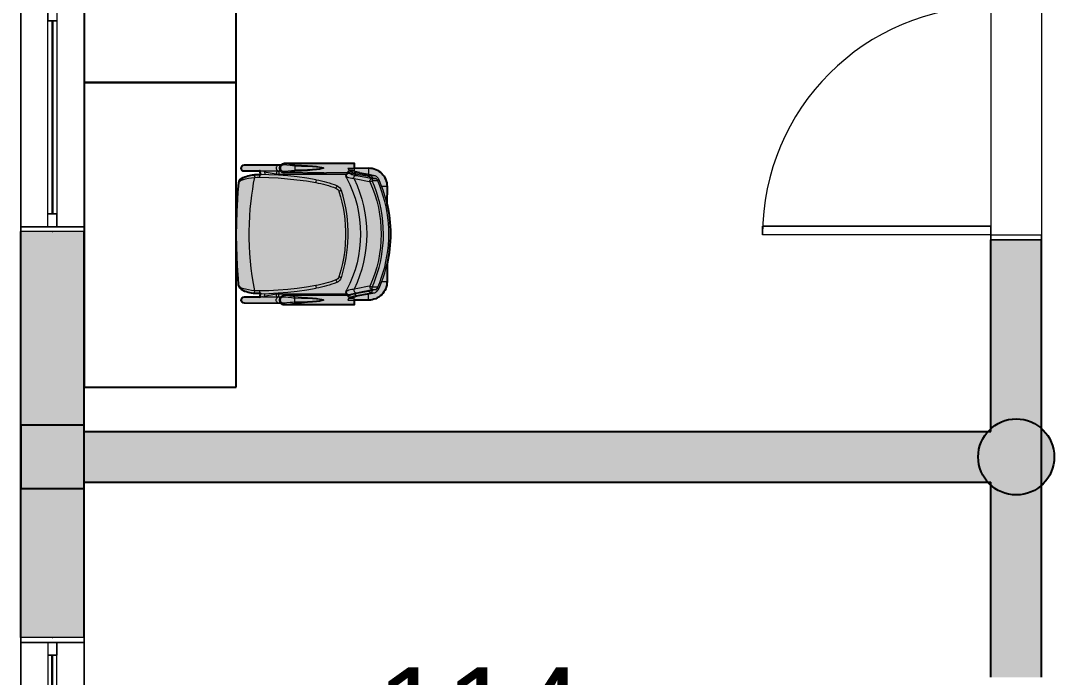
# Model space of a CAD drawing. Header units: metres. Extents: x 512 to 829, y -209 to 245.
# Drawn here: x 666.789 to 670.864, y -86.893 to -84.306 of the extents above; entities that cross this region are included whole.
import ezdxf

# ---------------------------------------------------------------- set-up
doc = ezdxf.new("R2010")
doc.units = ezdxf.units.M
doc.header["$LTSCALE"] = 0.508
doc.set_wipeout_variables(frame=1)
doc.header["$PDSIZE"] = -2
doc.layers.get('0').update_dxf_attribs({"lineweight": 15})
for name, color, linetype, lineweight in [('AMB-NOVOS', 10, 'Continuous', 15), ('None', 7, 'Continuous', 5), ('NãoImprimir', 7, 'Continuous', 5), ('Peitoris', 2, 'Continuous', 5), ('Telhado-Princ', 7, 'Continuous', 5)]:
    doc.layers.add(name, color=color, linetype=linetype, lineweight=lineweight)
doc.layers.add('MB-ARQ-MOBILIÁRIO 02', color=2, linetype='Continuous')
doc.layers.add('MB-ARQ-MOBILIÁRIO-CADEIRAS', color=7, linetype='Continuous')
doc.layers.add('MB-ARQ-MOBILIÁRIO-BP BRANCO', color=7, linetype='Continuous', true_color=0xebece5)
doc.layers.add('MB-ARQ-MOBILIÁRIO-CADEIRAS-02', color=7, linetype='Continuous', true_color=0x747474)

# ---------------------------------------------------------------- blocks, each defined once
blk = doc.blocks.new('Grupo-6107')
at = {"layer": 'None', "color": 7, "linetype": 'Continuous', "lineweight": 5}
for p, q in [((-0.47, 0.1), (-0.47, -0.1)), ((0.47, 0.1), (0.47, -0.1))]:
    blk.add_line(p, q, dxfattribs=at)
blk = doc.blocks.new('Grupo-6108')
at = {"layer": 'None', "color": 7, "linetype": 'Continuous', "lineweight": 5}
for points in [[(-0.47, 0.1), (-0.45, 0.1), (-0.45, -0.1), (-0.47, -0.1)], [(0.45, 0.1), (0.47, 0.1), (0.47, -0.1), (0.45, -0.1)]]:
    blk.add_lwpolyline(points, close=True, dxfattribs=at)
blk = doc.blocks.new('Grupo-6109')
at = {"layer": 'None', "color": 7, "linetype": 'Continuous', "lineweight": 5}
for p, q in [((-0.47, 0.1), (-0.45, 0.1)), ((-0.45, 0.1), (-0.45, -0.1)), ((0.47, 0.1), (0.45, 0.1)), ((0.45, 0.1), (0.45, -0.1)), ((-0.47, -0.1), (-0.45, -0.1)), ((0.47, -0.1), (0.45, -0.1))]:
    blk.add_line(p, q, dxfattribs=at)
at = {"layer": 'None', "color": 7}
for name in ['Grupo-6107', 'Grupo-6108']:
    blk.add_blockref(name, (0, 0), dxfattribs=at)
blk = doc.blocks.new('Grupo-6110')
at = {"layer": 'None', "color": 7, "linetype": 'Continuous', "lineweight": 5}
blk.add_arc((-0.45, 0.1), 0.9, 0, 90, dxfattribs=at)
blk = doc.blocks.new('Grupo-6111')
at = {"layer": 'None', "color": 7, "linetype": 'Continuous', "lineweight": 5}
blk.add_lwpolyline([(-0.45, 0.1), (-0.45, 1), (-0.415, 1), (-0.415, 0.1)], close=True, dxfattribs=at)
blk = doc.blocks.new('Grupo-6112')
at = {"layer": 'None', "color": 7, "linetype": 'Continuous', "lineweight": 5}
for p, q in [((-0.45, 0.1), (-0.45, 1)), ((-0.45, 1), (-0.415, 1)), ((-0.415, 0.1), (-0.415, 1)), ((-0.45, 0.1), (-0.415, 0.1))]:
    blk.add_line(p, q, dxfattribs=at)
at = {"layer": 'None', "color": 7}
blk.add_blockref('Grupo-6111', (0, 0), dxfattribs=at)
blk = doc.blocks.new('Grupo-6113')
at = {"layer": 'Peitoris', "color": 7}
blk.add_blockref('Grupo-6112', (0, 0), dxfattribs=at)
blk = doc.blocks.new('Grupo-6114')
at = {"layer": 'None', "color": 7, "linetype": 'Continuous', "lineweight": 5}
for p, q in [((0.47, 0.1), (-0.47, 0.1)), ((0.47, -0.1), (-0.47, -0.1))]:
    blk.add_line(p, q, dxfattribs=at)
blk = doc.blocks.new('Door (2D)-237')
at = {"layer": 'NãoImprimir', "color": 7, "linetype": 'Continuous', "lineweight": 5}
for p in [(-0.47, 0), (0.47, 0)]:
    blk.add_point(p, dxfattribs=at)
at = {"layer": 'None', "color": 7}
for name in ['Grupo-6113', 'Grupo-6109']:
    blk.add_blockref(name, (0, 0), dxfattribs=at)
at = {"layer": 'Peitoris', "color": 7}
blk.add_blockref('Grupo-6110', (0, 0), dxfattribs=at)
at = {"layer": 'Telhado-Princ', "color": 7}
blk.add_blockref('Grupo-6114', (0, 0), dxfattribs=at)
blk = doc.blocks.new('Grupo-6235')
at = {"layer": 'None', "color": 7, "linetype": 'Continuous', "lineweight": 5}
for points in [[(-0.6, 0.125), (-0.58095, 0.125), (-0.58095, -0.125), (-0.6, -0.125)], [(0.58095, 0.125), (0.6, 0.125), (0.6, -0.125), (0.58095, -0.125)]]:
    blk.add_lwpolyline(points, close=True, dxfattribs=at)
blk = doc.blocks.new('Grupo-6236')
at = {"layer": 'None', "color": 7, "linetype": 'Continuous', "lineweight": 5}
for p, q in [((-0.6, 0.125), (-0.58095, 0.125)), ((-0.58095, 0.125), (-0.58095, -0.125)), ((0.6, 0.125), (0.58095, 0.125)), ((0.58095, 0.125), (0.58095, -0.125)), ((-0.6, -0.125), (-0.58095, -0.125)), ((0.6, -0.125), (0.58095, -0.125))]:
    blk.add_line(p, q, dxfattribs=at)
at = {"layer": 'None', "color": 7}
blk.add_blockref('Grupo-6235', (0, 0), dxfattribs=at)
blk = doc.blocks.new('Grupo-6237')
at = {"layer": 'None', "color": 7, "linetype": 'Continuous', "lineweight": 5}
for p, q in [((-0.5809, 0.0175), (-0.5809, -0.0175)), ((0.5809, 0.0175), (0.5809, -0.0175))]:
    blk.add_line(p, q, dxfattribs=at)
blk = doc.blocks.new('Grupo-6238')
at = {"layer": 'None', "color": 7, "linetype": 'Continuous', "lineweight": 5}
for points in [[(-0.5809, 0.0175), (-0.5302, 0.0175), (-0.5302, -0.0175), (-0.5809, -0.0175)], [(0.5302, 0.0175), (0.5809, 0.0175), (0.5809, -0.0175), (0.5302, -0.0175)]]:
    blk.add_lwpolyline(points, close=True, dxfattribs=at)
blk = doc.blocks.new('Grupo-6239')
at = {"layer": 'None', "color": 7, "linetype": 'Continuous', "lineweight": 5}
for p, q in [((-0.5809, 0.0175), (-0.5302, 0.0175)), ((-0.5302, 0.0175), (-0.5302, -0.0175)), ((0.5809, 0.0175), (0.5302, 0.0175)), ((0.5302, 0.0175), (0.5302, -0.0175)), ((-0.5809, -0.0175), (-0.5302, -0.0175)), ((0.5809, -0.0175), (0.5302, -0.0175))]:
    blk.add_line(p, q, dxfattribs=at)
blk.add_lwpolyline([(-0.5302, 0.0175), (0.5302, 0.0175), (0.5302, -0.0175), (-0.5302, -0.0175)], close=True, dxfattribs=at)
at = {"layer": 'None', "color": 7}
for name in ['Grupo-6237', 'Grupo-6238']:
    blk.add_blockref(name, (0, 0), dxfattribs=at)
blk = doc.blocks.new('Grupo-6241')
at = {"layer": 'None', "color": 7, "linetype": 'Continuous', "lineweight": 25}
for p, q in [((-0.53015, 0.000635), (0.53015, 0.000635)), ((-0.53015, -0.000635), (0.53015, -0.000635))]:
    blk.add_line(p, q, dxfattribs=at)
blk = doc.blocks.new('Grupo-6242')
at = {"layer": 'None', "color": 7, "linetype": 'Continuous', "lineweight": 20}
for p, q in [((0.6, 0.125), (-0.6, 0.125)), ((0.6, -0.125), (-0.6, -0.125))]:
    blk.add_line(p, q, dxfattribs=at)
blk = doc.blocks.new('Window (2D)-494')
at = {"color": 7, "linetype": 'Continuous', "lineweight": 5}
blk.add_wipeout([(-0.6, 0.125), (0.6, 0.125), (0.6, -0.125), (-0.6, -0.125)], dxfattribs=at).dxf.layer = 'None'
at = {"layer": 'None', "color": 7, "linetype": 'Continuous', "lineweight": 5}
for p, q in [((-0.6, 0.125), (0.6, 0.125)), ((-0.6, -0.125), (0.6, -0.125))]:
    blk.add_line(p, q, dxfattribs=at)
at = {"layer": 'NãoImprimir', "linetype": 'Continuous'}
for p in [(-0.6, 0), (0.6, 0)]:
    blk.add_point(p, dxfattribs=at)
at = {"layer": 'None', "color": 7}
blk.add_blockref('Grupo-6236', (0, 0), dxfattribs=at)
at = {"layer": 'Peitoris'}
for name in ['Grupo-6239', 'Grupo-6241']:
    blk.add_blockref(name, (0, 0), dxfattribs=at)
at = {"layer": 'Telhado-Princ'}
blk.add_blockref('Grupo-6242', (0, 0), dxfattribs=at)
blk = doc.blocks.new('Grupo-6275')
at = {"layer": 'None', "color": 7, "linetype": 'Continuous', "lineweight": 5}
for points in [[(-0.45, 0.125), (-0.43095, 0.125), (-0.43095, -0.125), (-0.45, -0.125)], [(0.43095, 0.125), (0.45, 0.125), (0.45, -0.125), (0.43095, -0.125)]]:
    blk.add_lwpolyline(points, close=True, dxfattribs=at)
blk = doc.blocks.new('Grupo-6276')
at = {"layer": 'None', "color": 7, "linetype": 'Continuous', "lineweight": 5}
for p, q in [((-0.45, 0.125), (-0.43095, 0.125)), ((-0.43095, 0.125), (-0.43095, -0.125)), ((0.45, 0.125), (0.43095, 0.125)), ((0.43095, 0.125), (0.43095, -0.125)), ((-0.45, -0.125), (-0.43095, -0.125)), ((0.45, -0.125), (0.43095, -0.125))]:
    blk.add_line(p, q, dxfattribs=at)
at = {"layer": 'None', "color": 7}
blk.add_blockref('Grupo-6275', (0, 0), dxfattribs=at)
blk = doc.blocks.new('Grupo-6277')
at = {"layer": 'None', "color": 7, "linetype": 'Continuous', "lineweight": 5}
for p, q in [((-0.4309, 0.0175), (-0.4309, -0.0175)), ((0.4309, 0.0175), (0.4309, -0.0175))]:
    blk.add_line(p, q, dxfattribs=at)
blk = doc.blocks.new('Grupo-6278')
at = {"layer": 'None', "color": 7, "linetype": 'Continuous', "lineweight": 5}
for points in [[(-0.4309, 0.0175), (-0.3801, 0.0175), (-0.3801, -0.0175), (-0.4309, -0.0175)], [(0.3801, 0.0175), (0.4309, 0.0175), (0.4309, -0.0175), (0.3801, -0.0175)]]:
    blk.add_lwpolyline(points, close=True, dxfattribs=at)
blk = doc.blocks.new('Grupo-6279')
at = {"layer": 'None', "color": 7, "linetype": 'Continuous', "lineweight": 5}
for p, q in [((-0.4309, 0.0175), (-0.3801, 0.0175)), ((-0.3801, 0.0175), (-0.3801, -0.0175)), ((0.4309, 0.0175), (0.3801, 0.0175)), ((0.3801, 0.0175), (0.3801, -0.0175)), ((-0.4309, -0.0175), (-0.3801, -0.0175)), ((0.4309, -0.0175), (0.3801, -0.0175))]:
    blk.add_line(p, q, dxfattribs=at)
blk.add_lwpolyline([(-0.3801, 0.0175), (0.3801, 0.0175), (0.3801, -0.0175), (-0.3801, -0.0175)], close=True, dxfattribs=at)
at = {"layer": 'None', "color": 7}
for name in ['Grupo-6277', 'Grupo-6278']:
    blk.add_blockref(name, (0, 0), dxfattribs=at)
blk = doc.blocks.new('Grupo-6281')
at = {"layer": 'None', "color": 7, "linetype": 'Continuous', "lineweight": 25}
for p, q in [((-0.38015, 0.000635), (0.38015, 0.000635)), ((-0.38015, -0.000635), (0.38015, -0.000635))]:
    blk.add_line(p, q, dxfattribs=at)
blk = doc.blocks.new('Grupo-6282')
at = {"layer": 'None', "color": 7, "linetype": 'Continuous', "lineweight": 20}
for p, q in [((0.45, 0.125), (-0.45, 0.125)), ((0.45, -0.125), (-0.45, -0.125))]:
    blk.add_line(p, q, dxfattribs=at)
blk = doc.blocks.new('Window (2D)-499')
at = {"color": 7, "linetype": 'Continuous', "lineweight": 5}
blk.add_wipeout([(-0.45, 0.125), (0.45, 0.125), (0.45, -0.125), (-0.45, -0.125)], dxfattribs=at).dxf.layer = 'None'
at = {"layer": 'None', "color": 7, "linetype": 'Continuous', "lineweight": 5}
for p, q in [((-0.45, 0.125), (0.45, 0.125)), ((-0.45, -0.125), (0.45, -0.125))]:
    blk.add_line(p, q, dxfattribs=at)
at = {"layer": 'NãoImprimir', "linetype": 'Continuous'}
for p in [(-0.45, 0), (0.45, 0)]:
    blk.add_point(p, dxfattribs=at)
at = {"layer": 'None', "color": 7}
blk.add_blockref('Grupo-6276', (0, 0), dxfattribs=at)
at = {"layer": 'Peitoris'}
for name in ['Grupo-6279', 'Grupo-6281']:
    blk.add_blockref(name, (0, 0), dxfattribs=at)
at = {"layer": 'Telhado-Princ'}
blk.add_blockref('Grupo-6282', (0, 0), dxfattribs=at)
blk = doc.blocks.new('Grupo-6399')
at = {"layer": 'None', "linetype": 'Continuous', "lineweight": 0}
h = blk.add_hatch(color=255, dxfattribs=at)
edge = h.paths.add_edge_path()
edge.add_arc((-41.3001, 12.6119), 0.15, 0, 360, ccw=False)
blk.add_hatch(color=255, dxfattribs=at).paths.add_polyline_path([(-45.2251, 12.7369), (-45.2251, 12.4869), (-44.9751, 12.4869), (-44.9751, 12.7369)])
at = {"layer": 'None', "color": 7, "linetype": 'Continuous', "lineweight": 25}
blk.add_lwpolyline([(-45.2251, 12.7369), (-45.2251, 12.4869), (-44.9751, 12.4869), (-44.9751, 12.7369)], close=True, dxfattribs=at)
blk.add_circle((-41.3001, 12.6119), 0.15, dxfattribs=at)
blk = doc.blocks.new('Grupo-6404')
at = {"layer": 'None', "color": 7}
blk.add_blockref('Grupo-6399', (0, 0), dxfattribs=at)
blk = doc.blocks.new('MESÃO VICE CEO1')
at = {"layer": 'MB-ARQ-MOBILIÁRIO 02'}
blk.add_lwpolyline([(0, 0.6), (1.2, 0.6), (1.2, 0), (0, 0)], close=True, dxfattribs=at)
blk = doc.blocks.new('TECTON FIXA')
h = blk.add_hatch(color=256)
edge = h.paths.add_edge_path()
edge.add_line((-0.2473, 0.0321), (-0.2473, 0.0928))
edge.add_line((-0.2473, 0.0928), (-0.2348, 0.0968))
edge.add_line((-0.2348, 0.0968), (-0.2348, 0.0817))
edge.add_arc((-0.105, 0.0817), 0.1298, 180, 204.5205)
edge.add_arc((-0.1939, 0.0412), 0.0321, 204.5205, 259.9408)
edge.add_arc((-0.002, 2.0405), 2.0405, 264.4455, 275.7159)
edge.add_arc((0.196, 0.0391), 0.0294, 280.2206, 337.5854)
edge.add_arc((0.0809, 0.0865), 0.1539, 337.5854, 356.3465)
edge.add_line((0.2344, 0.0767), (0.2348, 0.0968))
edge.add_line((0.2348, 0.0968), (0.2473, 0.0928))
edge.add_line((0.2473, 0.0928), (0.2473, 0.0321))
edge.add_arc((0.26, 0.0321), 0.0127, 180, 360)
edge.add_line((0.2727, 0.0321), (0.2726, 0.1751))
edge.add_arc((0.299, 0.1752), 0.0264, 140.266, 180.0527, ccw=False)
edge.add_line((0.2787, 0.192), (0.279, 0.4651))
edge.add_line((0.279, 0.4651), (0.26, 0.4651))
edge.add_line((0.26, 0.4651), (0.2604, 0.5221))
edge.add_arc((0.1881, 0.5226), 0.0723, 359.6453, 450.3547)
edge.add_line((0.1877, 0.5948), (0.1189, 0.5944))
edge.add_arc((0, 0.0855), 0.5226, 76.8468, 102.9792)
edge.add_line((-0.1174, 0.5948), (-0.1877, 0.5948))
edge.add_arc((-0.1877, 0.5221), 0.0727, 90, 180)
edge.add_line((-0.2604, 0.5221), (-0.26, 0.4651))
edge.add_line((-0.26, 0.4651), (-0.279, 0.4651))
edge.add_line((-0.279, 0.4651), (-0.2789, 0.1891))
edge.add_arc((-0.2605, 0.1891), 0.0185, 180.0184, 226.71)
edge.add_line((-0.2731, 0.1757), (-0.2727, 0.0321))
edge.add_arc((-0.26, 0.0321), 0.0127, 180.1644, 360)
blk.add_lwpolyline([(-0.2727, 0.0321, 1), (-0.2473, 0.0321), (-0.2473, 0.0928), (-0.2348, 0.0968), (-0.2348, 0.0817, 0.107401), (-0.2231, 0.0278, 0.246643), (-0.1995, 0.0096, 0.049216), (0.2012, 0.0101, 0.255663), (0.2231, 0.0278, 0.082044), (0.2344, 0.0767), (0.2348, 0.0968), (0.2473, 0.0928), (0.2473, 0.0321, 1), (0.2727, 0.0321), (0.2726, 0.1751, -0.175367), (0.2787, 0.192), (0.279, 0.4651), (0.26, 0.4651), (0.2604, 0.5221, 0.417845), (0.1877, 0.5948), (0.1189, 0.5944, 0.114521), (-0.1174, 0.5948), (-0.1877, 0.5948, 0.414214), (-0.2604, 0.5221), (-0.26, 0.4651), (-0.279, 0.4651), (-0.2789, 0.1891, 0.206597), (-0.2731, 0.1757), (-0.2727, 0.0321, 0.998567), (-0.2473, 0.0321), (-0.2473, 0.0928), (-0.2348, 0.0968)], format="xyb")
at = {"layer": 'MB-ARQ-MOBILIÁRIO-CADEIRAS', "linetype": 'Continuous', "lineweight": 15}
for p, q in [((-0.1174, 0.5948), (-0.1877, 0.5948)), ((-0.1877, 0.5948), (-0.1877, 0.5736)), ((0.1877, 0.5948), (0.1174, 0.5948)), ((0.1877, 0.5948), (0.1877, 0.5736)), ((-0.231, 0.5293), (-0.231, 0.5471)), ((-0.2188, 0.5499), (-0.2192, 0.5482)), ((-0.2192, 0.5482), (-0.2192, 0.5399)), ((-0.2188, 0.5356), (-0.2188, 0.5499)), ((-0.2188, 0.5356), (-0.2098, 0.5356)), ((-0.213, 0.5562), (-0.213, 0.5633)), ((-0.2098, 0.5579), (-0.2098, 0.5356)), ((0.2098, 0.5579), (0.2098, 0.5356)), ((0.2188, 0.5356), (0.2098, 0.5356)), ((0.213, 0.5562), (0.213, 0.5633)), ((0.2188, 0.5356), (0.2188, 0.5499)), ((0.2188, 0.5499), (0.2192, 0.5482)), ((0.2192, 0.5482), (0.2192, 0.5399)), ((0.231, 0.5293), (0.231, 0.5471)), ((-0.2604, 0.5221), (-0.2604, 0.4651)), ((-0.2604, 0.5221), (-0.2358, 0.5221)), ((0.2604, 0.5221), (0.2358, 0.5221)), ((0.2604, 0.4651), (0.2604, 0.5221)), ((-0.279, 0.4651), (-0.279, 0.3557)), ((-0.279, 0.4651), (-0.26, 0.4651)), ((-0.26, 0.44), (-0.26, 0.4651)), ((-0.26, 0.4651), (-0.2485, 0.4651)), ((-0.2532, 0.4441), (-0.2532, 0.4604)), ((-0.2492, 0.4633), (-0.2492, 0.447)), ((0.26, 0.4651), (0.2485, 0.4651)), ((0.2492, 0.4633), (0.2492, 0.447)), ((0.2532, 0.4441), (0.2532, 0.4604)), ((0.26, 0.44), (0.26, 0.4651)), ((0.279, 0.4651), (0.26, 0.4651)), ((0.279, 0.3557), (0.279, 0.4651)), ((-0.2498, 0.4455), (-0.2494, 0.4465)), ((-0.2498, 0.4455), (-0.2498, 0.4456)), ((-0.2492, 0.447), (-0.2494, 0.4466)), ((-0.2494, 0.4465), (-0.2494, 0.4466)), ((-0.241, 0.3558), (-0.241, 0.442)), ((-0.241, 0.4415), (-0.2407, 0.4416)), ((-0.24, 0.4435), (-0.24, 0.4433)), ((-0.2395, 0.4452), (-0.2395, 0.4447)), ((-0.235, 0.1685), (-0.235, 0.4342)), ((-0.2229, 0.4344), (-0.2237, 0.434)), ((-0.2229, 0.4344), (-0.2215, 0.435)), ((0.2229, 0.4344), (0.2215, 0.435)), ((0.2229, 0.4344), (0.2237, 0.434)), ((0.235, 0.4343), (0.235, 0.1685)), ((0.2395, 0.4452), (0.2395, 0.4447)), ((0.24, 0.4433), (0.24, 0.4435)), ((0.241, 0.4415), (0.2407, 0.4416)), ((0.241, 0.442), (0.241, 0.3558)), ((0.2492, 0.447), (0.2494, 0.4466)), ((0.2494, 0.4465), (0.2494, 0.4466)), ((0.2498, 0.4455), (0.2494, 0.4465)), ((0.2498, 0.4455), (0.2498, 0.4456)), ((-0.279, 0.3557), (-0.279, 0.3555)), ((-0.2787, 0.3449), (-0.2788, 0.3449)), ((-0.2412, 0.3449), (-0.2413, 0.3449)), ((-0.241, 0.3556), (-0.241, 0.3558)), ((0.2412, 0.3449), (0.2413, 0.3449)), ((0.2787, 0.3449), (0.2788, 0.3449)), ((0.279, 0.3557), (0.279, 0.3555)), ((-0.279, 0.2629), (-0.279, 0.1891)), ((-0.241, 0.1891), (-0.241, 0.2625)), ((0.241, 0.2625), (0.241, 0.1891)), ((0.279, 0.1891), (0.279, 0.2629)), ((-0.2688, 0.2306), (-0.2512, 0.2306)), ((0.2688, 0.2306), (0.2512, 0.2306)), ((-0.279, 0.1891), (-0.2789, 0.1891)), ((-0.2727, 0.1752), (-0.2727, 0.1691)), ((-0.2727, 0.1691), (-0.2727, 0.0321)), ((-0.2473, 0.1691), (-0.2473, 0.1751)), ((-0.2473, 0.1034), (-0.2473, 0.1691)), ((-0.2473, 0.1685), (-0.235, 0.1685)), ((-0.2411, 0.1891), (-0.241, 0.1891)), ((0.2473, 0.1685), (0.235, 0.1685)), ((0.2411, 0.1891), (0.241, 0.1891)), ((0.2473, 0.1752), (0.2473, 0.1691)), ((0.2473, 0.1691), (0.2473, 0.1034)), ((0.2727, 0.1691), (0.2727, 0.1751)), ((0.2727, 0.0321), (0.2727, 0.1691)), ((0.279, 0.1891), (0.2789, 0.1891)), ((-0.2473, 0.1596), (-0.2359, 0.1576)), ((-0.2442, 0.1108), (-0.2359, 0.1576)), ((0.2473, 0.1596), (0.2359, 0.1576)), ((0.2359, 0.1576), (0.2442, 0.1108)), ((-0.2504, 0.0918), (-0.2348, 0.0968)), ((-0.2473, 0.1097), (-0.2344, 0.1139)), ((-0.2473, 0.1096), (-0.2344, 0.1138)), ((-0.2473, 0.0321), (-0.2473, 0.0929)), ((-0.235, 0.0891), (-0.235, 0.0883)), ((0.2473, 0.1097), (0.2344, 0.1139)), ((0.2473, 0.1096), (0.2344, 0.1138)), ((0.2504, 0.0918), (0.2348, 0.0968)), ((0.235, 0.0883), (0.235, 0.0891)), ((0.2473, 0.093), (0.2473, 0.0321)), ((-0.2231, 0.0278), (-0.2231, 0.0285)), ((-0.1981, 0.0092), (-0.1981, 0.0093)), ((0.1981, 0.0092), (0.1981, 0.0093)), ((0.2231, 0.0278), (0.2231, 0.0285))]:
    blk.add_line(p, q, dxfattribs=at)
at = {"layer": 'MB-ARQ-MOBILIÁRIO-CADEIRAS', "linetype": 'Continuous', "lineweight": 15, "flags": 128}
for points in [[(-0.213, 0.5633), (-0.1931, 0.5716), (-0.1728, 0.5791), (-0.1523, 0.5857), (-0.1315, 0.5915), (-0.1098, 0.5966), (-0.0879, 0.6008), (-0.0659, 0.604), (-0.0438, 0.6063), (-0.0219, 0.6077), (0, 0.6082), (0.0216, 0.6077), (0.0432, 0.6064), (0.0648, 0.6042), (0.0862, 0.6011), (0.1081, 0.597), (0.1298, 0.5919), (0.1512, 0.586), (0.1724, 0.5792), (0.1929, 0.5717), (0.213, 0.5633)], [(-0.2098, 0.5579), (-0.1903, 0.566), (-0.1704, 0.5732), (-0.1503, 0.5797), (-0.1299, 0.5854), (-0.1087, 0.5903), (-0.0873, 0.5944), (-0.0658, 0.5976), (-0.0441, 0.5999), (-0.0221, 0.6013), (0, 0.6018), (0.0214, 0.6013), (0.0429, 0.6), (0.0642, 0.5978), (0.0854, 0.5947), (0.1071, 0.5907), (0.1286, 0.5857), (0.1499, 0.5798), (0.1709, 0.5731), (0.1905, 0.5659), (0.2098, 0.5579)], [(-0.2098, 0.5356), (-0.1906, 0.5437), (-0.1711, 0.5511), (-0.1513, 0.5576), (-0.1313, 0.5634), (-0.1104, 0.5685), (-0.0894, 0.5727), (-0.0681, 0.576), (-0.0468, 0.5785), (-0.0234, 0.5801), (0, 0.5806), (0.0246, 0.58), (0.0491, 0.5782), (0.0736, 0.5752), (0.0978, 0.5711), (0.1218, 0.5658), (0.1443, 0.5598), (0.1665, 0.5527), (0.1884, 0.5446), (0.2098, 0.5356)], [(-0.2427, 0.4875), (-0.2369, 0.5175), (-0.231, 0.5471)], [(-0.2317, 0.4728), (-0.2257, 0.5037), (-0.2196, 0.5341)], [(-0.2313, 0.4728), (-0.2251, 0.5044), (-0.2188, 0.5356)], [(-0.231, 0.5471), (-0.23, 0.5497), (-0.2282, 0.5524), (-0.2259, 0.5549), (-0.2231, 0.5573), (-0.2196, 0.5598), (-0.2156, 0.5621), (-0.213, 0.5633)], [(-0.231, 0.5293), (-0.2304, 0.5309), (-0.2292, 0.5326), (-0.2273, 0.5345), (-0.2247, 0.5366), (-0.2221, 0.5383), (-0.2192, 0.5399)], [(-0.2188, 0.5499), (-0.2183, 0.5512), (-0.2174, 0.5526), (-0.2163, 0.5538), (-0.2149, 0.555), (-0.2131, 0.5562), (-0.2111, 0.5573), (-0.2098, 0.5579)], [(-0.2055, 0.5271), (-0.2075, 0.5268), (-0.2095, 0.5268), (-0.2116, 0.5272), (-0.2135, 0.528), (-0.2152, 0.5291), (-0.2166, 0.5304), (-0.2178, 0.532), (-0.2185, 0.5338), (-0.2188, 0.5356)], [(0.2055, 0.5271), (0.2075, 0.5268), (0.2095, 0.5268), (0.2116, 0.5272), (0.2135, 0.528), (0.2152, 0.5291), (0.2167, 0.5304), (0.2178, 0.532), (0.2185, 0.5338), (0.2188, 0.5356)], [(0.2188, 0.5499), (0.2183, 0.5512), (0.2174, 0.5526), (0.2163, 0.5538), (0.2149, 0.555), (0.2131, 0.5562), (0.2111, 0.5573), (0.2098, 0.5579)], [(0.231, 0.5471), (0.23, 0.5497), (0.2282, 0.5524), (0.2259, 0.5549), (0.2231, 0.5573), (0.2196, 0.5598), (0.2156, 0.5621), (0.213, 0.5633)], [(0.2313, 0.4728), (0.2251, 0.5044), (0.2188, 0.5356)], [(0.231, 0.5293), (0.2304, 0.5309), (0.2292, 0.5326), (0.2273, 0.5345), (0.2247, 0.5366), (0.2221, 0.5383), (0.2192, 0.5399)], [(0.2317, 0.4728), (0.2257, 0.5037), (0.2196, 0.5341)], [(0.2427, 0.4875), (0.2369, 0.5175), (0.231, 0.5471)], [(-0.2419, 0.4736), (-0.2365, 0.5017), (-0.231, 0.5293)], [(-0.2256, 0.526), (-0.2263, 0.5221), (-0.2293, 0.5066), (-0.2362, 0.4704)], [(-0.2055, 0.5271), (-0.2073, 0.5176), (-0.2147, 0.4791), (-0.2174, 0.4646)], [(0.2055, 0.5271), (0.2073, 0.5176), (0.2147, 0.4791), (0.2174, 0.4646)], [(0.2256, 0.526), (0.2263, 0.5221), (0.2293, 0.5066), (0.2362, 0.4704)], [(0.2419, 0.4736), (0.2365, 0.5017), (0.231, 0.5293)], [(-0.2494, 0.4465), (-0.2481, 0.4496), (-0.2468, 0.4532), (-0.2456, 0.4574), (-0.2437, 0.4649), (-0.2419, 0.4736)], [(-0.2362, 0.4704), (-0.2369, 0.4665), (-0.2384, 0.4594), (-0.24, 0.4532), (-0.2417, 0.4476), (-0.2435, 0.4431)], [(-0.2395, 0.4452), (-0.2381, 0.4482), (-0.2368, 0.4519), (-0.2355, 0.4561), (-0.2342, 0.4611), (-0.2329, 0.4666), (-0.2317, 0.4728)], [(-0.2395, 0.4447), (-0.2381, 0.4477), (-0.2367, 0.4514), (-0.2353, 0.4557), (-0.234, 0.4608), (-0.2326, 0.4665), (-0.2313, 0.4728)], [(-0.2174, 0.4646), (-0.2192, 0.4642), (-0.2211, 0.4641), (-0.2231, 0.4643), (-0.2249, 0.4648), (-0.2266, 0.4657), (-0.2281, 0.4667), (-0.2294, 0.468), (-0.2304, 0.4695), (-0.231, 0.4711), (-0.2313, 0.4728)], [(-0.2174, 0.4646), (-0.2182, 0.4599), (-0.2191, 0.4555), (-0.2204, 0.4494), (-0.2218, 0.4441), (-0.2233, 0.4395), (-0.2248, 0.4359)], [(0.2174, 0.4646), (0.2192, 0.4642), (0.2211, 0.4641), (0.2231, 0.4643), (0.2249, 0.4648), (0.2266, 0.4657), (0.2281, 0.4667), (0.2294, 0.468), (0.2304, 0.4695), (0.231, 0.4711), (0.2313, 0.4728)], [(0.2174, 0.4646), (0.2183, 0.4599), (0.2191, 0.4555), (0.2204, 0.4494), (0.2218, 0.4441), (0.2233, 0.4395), (0.2248, 0.4359)], [(0.2395, 0.4447), (0.2381, 0.4477), (0.2367, 0.4514), (0.2353, 0.4557), (0.234, 0.4608), (0.2326, 0.4665), (0.2313, 0.4728)], [(0.2395, 0.4452), (0.2381, 0.4482), (0.2368, 0.4519), (0.2355, 0.4561), (0.2342, 0.4611), (0.2329, 0.4666), (0.2317, 0.4728)], [(0.2362, 0.4704), (0.237, 0.4665), (0.2384, 0.4594), (0.24, 0.4532), (0.2417, 0.4476), (0.2435, 0.4431)], [(0.2494, 0.4465), (0.2481, 0.4496), (0.2468, 0.4532), (0.2456, 0.4574), (0.2437, 0.4649), (0.2419, 0.4736)], [(-0.2494, 0.4466), (-0.2496, 0.4462), (-0.2498, 0.4456)], [(-0.2435, 0.4431), (-0.2439, 0.442), (-0.244, 0.4412)], [(-0.244, 0.4412), (-0.2428, 0.4417), (-0.2417, 0.442), (-0.2411, 0.4421), (-0.241, 0.442)], [(-0.24, 0.4433), (-0.2399, 0.4437), (-0.2395, 0.4447)], [(-0.24, 0.4433), (-0.24, 0.4429), (-0.2398, 0.4414), (-0.2394, 0.4398), (-0.2388, 0.4383), (-0.2379, 0.4368), (-0.2366, 0.4355), (-0.2352, 0.4344), (-0.2338, 0.4336), (-0.2323, 0.4331), (-0.2309, 0.4328), (-0.2295, 0.4327), (-0.2283, 0.4327), (-0.2272, 0.4329), (-0.2261, 0.4332), (-0.225, 0.4335), (-0.2237, 0.434), (-0.2237, 0.434)], [(-0.2248, 0.4359), (-0.2252, 0.435), (-0.2253, 0.4344), (-0.225, 0.434), (-0.2244, 0.4339), (-0.2229, 0.4344)], [(-0.2237, 0.434), (-0.2228, 0.4344), (-0.2215, 0.4351)], [(-0.1722, 0.4145), (-0.1462, 0.4221), (-0.1199, 0.4285), (-0.0933, 0.4336), (-0.0728, 0.4366), (-0.0521, 0.4389), (-0.0314, 0.4405), (-0.0106, 0.4412), (0.0122, 0.4412), (0.0351, 0.4402), (0.0579, 0.4384), (0.0806, 0.4356), (0.1038, 0.4317), (0.1269, 0.4269), (0.1497, 0.4212), (0.1722, 0.4145)], [(-0.1722, 0.4145), (-0.172, 0.4144), (-0.1717, 0.4139), (-0.1713, 0.413), (-0.1708, 0.4118), (-0.1702, 0.4104), (-0.1696, 0.4087), (-0.1689, 0.4068), (-0.1683, 0.4049)], [(0.1683, 0.4049), (0.1469, 0.4113), (0.1253, 0.4168), (0.1034, 0.4215), (0.0814, 0.4252), (0.0586, 0.4282), (0.0356, 0.4301), (0.0126, 0.4312), (-0.0104, 0.4312), (-0.0369, 0.4301), (-0.0633, 0.4277), (-0.0895, 0.424), (-0.1161, 0.4189), (-0.1424, 0.4126), (-0.1683, 0.4049)], [(0.1722, 0.4145), (0.172, 0.4144), (0.1717, 0.4139), (0.1713, 0.413), (0.1708, 0.4118), (0.1702, 0.4104), (0.1696, 0.4087), (0.1689, 0.4068), (0.1683, 0.4049)], [(0.2216, 0.4351), (0.2224, 0.4346), (0.2237, 0.434)], [(0.2248, 0.4359), (0.2252, 0.435), (0.2253, 0.4344), (0.225, 0.434), (0.2244, 0.4339), (0.2229, 0.4344)], [(0.2237, 0.434), (0.2249, 0.4335), (0.226, 0.4332), (0.2272, 0.4329), (0.2284, 0.4327), (0.2297, 0.4327), (0.2311, 0.4328), (0.2326, 0.4332), (0.2342, 0.4338), (0.2356, 0.4346), (0.2369, 0.4357), (0.2381, 0.4371), (0.2389, 0.4386), (0.2395, 0.4401), (0.2399, 0.4416), (0.24, 0.4431), (0.24, 0.4433)], [(0.24, 0.4433), (0.2399, 0.4437), (0.2395, 0.4447)], [(0.244, 0.4412), (0.2428, 0.4417), (0.2417, 0.442), (0.2411, 0.4421), (0.241, 0.442)], [(0.2435, 0.4431), (0.2439, 0.442), (0.244, 0.4412)], [(0.2494, 0.4466), (0.2496, 0.4462), (0.2498, 0.4456)], [(-0.279, 0.3555), (-0.279, 0.3541), (-0.2789, 0.351), (-0.2788, 0.348), (-0.2788, 0.3452), (-0.2788, 0.3449)], [(-0.279, 0.3555), (-0.279, 0.354), (-0.2789, 0.3511), (-0.2787, 0.3479), (-0.2787, 0.3461), (-0.2787, 0.3449)], [(-0.2788, 0.3449), (-0.2789, 0.3234), (-0.2789, 0.2973), (-0.279, 0.2795)], [(-0.2787, 0.3449), (-0.2788, 0.3197), (-0.2789, 0.2945), (-0.279, 0.2795)], [(-0.2413, 0.3449), (-0.2413, 0.3481), (-0.2411, 0.3513), (-0.241, 0.3539), (-0.241, 0.3556)], [(-0.241, 0.2808), (-0.2411, 0.2897), (-0.2412, 0.315), (-0.2413, 0.3449)], [(-0.2412, 0.3449), (-0.2412, 0.347), (-0.2411, 0.3498), (-0.241, 0.3526), (-0.241, 0.3556)], [(-0.241, 0.2808), (-0.2411, 0.3058), (-0.2412, 0.332), (-0.2412, 0.3449)], [(0.2413, 0.3449), (0.2413, 0.3481), (0.2411, 0.3513), (0.241, 0.3539), (0.241, 0.3558)], [(0.2412, 0.3449), (0.2412, 0.3307), (0.2411, 0.3046), (0.241, 0.2806)], [(0.241, 0.2806), (0.2411, 0.2897), (0.2412, 0.315), (0.2413, 0.3449)], [(0.279, 0.3555), (0.279, 0.354), (0.2789, 0.3511), (0.2787, 0.3479), (0.2787, 0.3461), (0.2787, 0.3449)], [(0.2787, 0.3449), (0.2788, 0.3197), (0.2789, 0.2945), (0.279, 0.2794)], [(0.2788, 0.3449), (0.2788, 0.3462), (0.2789, 0.3489), (0.2789, 0.3518), (0.279, 0.3548), (0.279, 0.3555)], [(0.279, 0.2794), (0.279, 0.2936), (0.2789, 0.3197), (0.2788, 0.3449)], [(-0.235, 0.0909), (-0.234, 0.1283), (-0.2321, 0.1657), (-0.2291, 0.203), (-0.225, 0.2405), (-0.2199, 0.2778), (-0.2138, 0.315)], [(-0.2031, 0.3133), (-0.2091, 0.2767), (-0.2141, 0.24), (-0.2181, 0.2031), (-0.2212, 0.1658), (-0.2232, 0.1285), (-0.2242, 0.0912)], [(0.2242, 0.0912), (0.2232, 0.1283), (0.2212, 0.1653), (0.2182, 0.2023), (0.2142, 0.2394), (0.2091, 0.2765), (0.2031, 0.3133)], [(0.2138, 0.315), (0.2199, 0.2781), (0.225, 0.241), (0.229, 0.2038), (0.232, 0.1662), (0.234, 0.1286), (0.235, 0.0909)], [(-0.279, 0.2795), (-0.279, 0.2693), (-0.279, 0.2629)], [(-0.241, 0.2625), (-0.241, 0.2645), (-0.241, 0.2808)], [(0.241, 0.2625), (0.241, 0.2645), (0.241, 0.2806)], [(0.279, 0.2794), (0.279, 0.2693), (0.279, 0.2629)], [(-0.2789, 0.1891), (-0.2784, 0.195), (-0.2776, 0.201), (-0.2765, 0.2072), (-0.2754, 0.2136), (-0.2741, 0.2221), (-0.2733, 0.2308)], [(-0.2688, 0.2306), (-0.2693, 0.2216), (-0.2702, 0.2126), (-0.2716, 0.1997), (-0.2722, 0.1933), (-0.2725, 0.187)], [(-0.2475, 0.187), (-0.248, 0.1956), (-0.2489, 0.2044), (-0.2503, 0.2174), (-0.2508, 0.224), (-0.2512, 0.2306)], [(-0.2467, 0.2308), (-0.2462, 0.2245), (-0.2454, 0.2182), (-0.2443, 0.212), (-0.2432, 0.2058), (-0.2419, 0.1974), (-0.2411, 0.1891)], [(0.2467, 0.2308), (0.2462, 0.2245), (0.2454, 0.2182), (0.2443, 0.212), (0.2432, 0.2058), (0.2419, 0.1974), (0.2411, 0.1891)], [(0.2475, 0.187), (0.248, 0.1956), (0.2489, 0.2044), (0.2503, 0.2174), (0.2508, 0.224), (0.2512, 0.2306)], [(0.2688, 0.2306), (0.2693, 0.2216), (0.2702, 0.2126), (0.2716, 0.1997), (0.2722, 0.1933), (0.2725, 0.187)], [(0.2789, 0.1891), (0.2784, 0.195), (0.2776, 0.201), (0.2765, 0.2072), (0.2754, 0.2136), (0.2741, 0.2221), (0.2733, 0.2308)], [(-0.2789, 0.1891), (-0.2787, 0.1887), (-0.2783, 0.1883), (-0.2776, 0.188), (-0.2769, 0.1877), (-0.2759, 0.1874), (-0.2749, 0.1872), (-0.2737, 0.1871), (-0.2725, 0.187)], [(-0.2782, 0.184), (-0.2787, 0.186), (-0.2789, 0.1891)], [(-0.2783, 0.184), (-0.2778, 0.1824), (-0.2768, 0.1803), (-0.2755, 0.1783), (-0.274, 0.1765), (-0.2722, 0.1749), (-0.2703, 0.1735), (-0.2682, 0.1724), (-0.2659, 0.1715), (-0.2635, 0.171), (-0.2611, 0.1707), (-0.2586, 0.1707), (-0.2562, 0.171), (-0.2538, 0.1716), (-0.2515, 0.1725), (-0.2494, 0.1737), (-0.2474, 0.1752), (-0.2457, 0.1768), (-0.2442, 0.1787), (-0.243, 0.1807), (-0.242, 0.1829), (-0.2417, 0.1841)], [(-0.2727, 0.1691), (-0.2726, 0.1676), (-0.2721, 0.1658), (-0.2713, 0.164), (-0.2702, 0.1624), (-0.2688, 0.1609), (-0.2671, 0.1597), (-0.2652, 0.1588), (-0.2632, 0.1582), (-0.2611, 0.1579), (-0.2589, 0.1579), (-0.2568, 0.1582), (-0.2548, 0.1588), (-0.2529, 0.1597), (-0.2512, 0.1609), (-0.2498, 0.1624), (-0.2487, 0.164), (-0.2479, 0.1658), (-0.2474, 0.1676), (-0.2473, 0.1691)], [(-0.2725, 0.187), (-0.2724, 0.1848), (-0.2719, 0.1828), (-0.2711, 0.1809), (-0.27, 0.1792), (-0.2686, 0.1777), (-0.267, 0.1764), (-0.2651, 0.1754), (-0.2631, 0.1748), (-0.2611, 0.1744), (-0.2589, 0.1744), (-0.2569, 0.1748), (-0.2549, 0.1754), (-0.253, 0.1764), (-0.2514, 0.1777), (-0.25, 0.1792), (-0.2488, 0.181), (-0.248, 0.1829), (-0.2476, 0.1849), (-0.2475, 0.187)], [(-0.2475, 0.187), (-0.2463, 0.1871), (-0.2451, 0.1872), (-0.2441, 0.1874), (-0.2431, 0.1877), (-0.2423, 0.188), (-0.2417, 0.1883), (-0.2413, 0.1887), (-0.2411, 0.1891)], [(-0.2411, 0.1891), (-0.2413, 0.1861), (-0.2417, 0.1841)], [(0.2475, 0.187), (0.2463, 0.1871), (0.2451, 0.1872), (0.2441, 0.1874), (0.2431, 0.1877), (0.2424, 0.188), (0.2417, 0.1883), (0.2413, 0.1887), (0.2411, 0.1891)], [(0.2411, 0.1891), (0.2413, 0.1861), (0.2418, 0.184)], [(0.2417, 0.184), (0.2422, 0.1824), (0.2432, 0.1803), (0.2445, 0.1783), (0.246, 0.1765), (0.2478, 0.1749), (0.2497, 0.1735), (0.2518, 0.1724), (0.2541, 0.1715), (0.2565, 0.171), (0.2589, 0.1707), (0.2614, 0.1707), (0.2638, 0.171), (0.2662, 0.1716), (0.2685, 0.1725), (0.2706, 0.1737), (0.2726, 0.1751), (0.2743, 0.1768), (0.2758, 0.1787), (0.277, 0.1807), (0.278, 0.1829), (0.2783, 0.1841)], [(0.2727, 0.1691), (0.2726, 0.1676), (0.2721, 0.1658), (0.2713, 0.164), (0.2702, 0.1624), (0.2688, 0.1609), (0.2671, 0.1597), (0.2652, 0.1588), (0.2632, 0.1582), (0.2611, 0.1579), (0.2589, 0.1579), (0.2568, 0.1582), (0.2548, 0.1588), (0.2529, 0.1597), (0.2512, 0.1609), (0.2498, 0.1624), (0.2487, 0.164), (0.2479, 0.1658), (0.2474, 0.1676), (0.2473, 0.1691)], [(0.2725, 0.187), (0.2724, 0.1848), (0.2719, 0.1828), (0.2711, 0.1809), (0.27, 0.1792), (0.2686, 0.1777), (0.267, 0.1764), (0.2651, 0.1754), (0.2631, 0.1748), (0.2611, 0.1744), (0.2589, 0.1744), (0.2569, 0.1748), (0.2549, 0.1754), (0.253, 0.1764), (0.2514, 0.1777), (0.25, 0.1792), (0.2488, 0.181), (0.248, 0.1829), (0.2476, 0.1849), (0.2475, 0.187)], [(0.2789, 0.1891), (0.2787, 0.1887), (0.2783, 0.1883), (0.2777, 0.188), (0.2769, 0.1877), (0.2759, 0.1874), (0.2749, 0.1872), (0.2737, 0.1871), (0.2725, 0.187)], [(0.2783, 0.1841), (0.2787, 0.186), (0.2789, 0.1891)], [(-0.2473, 0.1034), (-0.2475, 0.1012), (-0.2483, 0.0981), (-0.249, 0.0963), (-0.2498, 0.0946), (-0.2506, 0.0932), (-0.2509, 0.0923), (-0.2509, 0.0919), (-0.2506, 0.0918), (-0.2504, 0.0918)], [(-0.2341, 0.072), (-0.2348, 0.0814), (-0.235, 0.0909)], [(-0.2242, 0.0912), (-0.224, 0.0822), (-0.2233, 0.0732)], [(0.2233, 0.0732), (0.224, 0.0821), (0.2242, 0.0912)], [(0.235, 0.0909), (0.2348, 0.0814), (0.2341, 0.072)], [(0.2473, 0.1034), (0.2473, 0.1034), (0.2475, 0.1012), (0.2483, 0.0981), (0.249, 0.0963), (0.2498, 0.0946), (0.2506, 0.0932), (0.2509, 0.0923), (0.2509, 0.0919), (0.2506, 0.0918), (0.2504, 0.0918)], [(-0.2341, 0.072), (-0.2339, 0.072), (-0.2332, 0.0721), (-0.2322, 0.0722), (-0.2309, 0.0723), (-0.2292, 0.0725), (-0.2274, 0.0727), (-0.2254, 0.0729), (-0.2233, 0.0732)], [(-0.2233, 0.0732), (-0.1944, 0.0679), (-0.1653, 0.0633), (-0.1361, 0.0594), (-0.1066, 0.0562), (-0.0771, 0.0538), (-0.0474, 0.0521), (-0.0181, 0.0512), (0.0113, 0.0512), (0.0407, 0.0518), (0.0703, 0.0533), (0.0998, 0.0556), (0.1292, 0.0586), (0.1528, 0.0615), (0.1764, 0.065), (0.1999, 0.0688), (0.2233, 0.0732)], [(0.2341, 0.072), (0.2339, 0.072), (0.2332, 0.0721), (0.2322, 0.0722), (0.2309, 0.0723), (0.2292, 0.0725), (0.2274, 0.0727), (0.2254, 0.0729), (0.2233, 0.0732)], [(-0.2231, 0.0285), (-0.2226, 0.0275), (-0.2218, 0.0266), (-0.2209, 0.0259), (-0.2197, 0.0253), (-0.2185, 0.0248), (-0.2171, 0.0246), (-0.2157, 0.0245), (-0.2142, 0.0246)], [(-0.2142, 0.0246), (-0.2127, 0.0209), (-0.2109, 0.0178), (-0.2088, 0.0151), (-0.2059, 0.0125), (-0.2028, 0.0107), (-0.1995, 0.0096), (-0.1984, 0.0093), (-0.1981, 0.0093), (-0.1981, 0.0093), (-0.1981, 0.0093)], [(0.1981, 0.0093), (0.167, 0.0067), (0.1358, 0.0045), (0.0895, 0.0021), (0.0432, 0.0007), (-0.0033, 0.0003), (-0.0498, 0.0008), (-0.0869, 0.002), (-0.124, 0.0038), (-0.1611, 0.0062), (-0.1981, 0.0093)], [(-0.1981, 0.0092), (-0.168, 0.0066), (-0.1379, 0.0044), (-0.1076, 0.0027), (-0.0772, 0.0014), (-0.0543, 0.0007), (-0.0314, 0.0002)], [(-0.0314, 0.0002), (0, 0), (0.0314, 0.0002)], [(0.0314, 0.0002), (0.0543, 0.0007), (0.0772, 0.0014), (0.1075, 0.0027), (0.1378, 0.0044), (0.168, 0.0066), (0.1981, 0.0092)], [(0.1981, 0.0093), (0.1981, 0.0093), (0.1981, 0.0093), (0.1984, 0.0093), (0.1995, 0.0096), (0.2028, 0.0107), (0.2059, 0.0125), (0.2088, 0.0151), (0.2109, 0.0178), (0.2127, 0.0209), (0.2142, 0.0246)], [(0.2231, 0.0285), (0.2226, 0.0275), (0.2218, 0.0266), (0.2209, 0.0259), (0.2197, 0.0253), (0.2185, 0.0248), (0.2171, 0.0246), (0.2157, 0.0245), (0.2142, 0.0246)]]:
    blk.add_lwpolyline(points, dxfattribs=at)
at = {"layer": 'MB-ARQ-MOBILIÁRIO-CADEIRAS', "linetype": 'Continuous', "lineweight": 15}
for centre, radius, start, end in [((-0.1877, 0.5221), 0.0727, 90, 180), ((0, 0.0732), 0.4983, 65.6464, 114.3536), ((0.1877, 0.5221), 0.0727, 0, 90), ((-0.2102, 0.5209), 0.0162, 125.4756, 161.5012), ((-0.2532, 0.5396), 0.034, 350.6524, 0.5406), ((-0.1511, 0.5605), 0.0638, 202.9741, 211.4804), ((0.1511, 0.5605), 0.0638, 328.5196, 337.0259), ((0.2532, 0.5396), 0.034, 179.4594, 189.3476), ((0.2102, 0.5209), 0.0162, 18.4988, 54.5244), ((-0.2269, 0.53), 0.00416, 188.5717, 288.717), ((0, 0.0169), 0.4732, 62.0829, 117.9171), ((0, 0.0169), 0.4977, 64.0966, 115.9034), ((0.2269, 0.53), 0.00416, 251.283, 351.4283), ((-0.2584, 0.4718), 0.0125, 294.6433, 317.3538), ((-0.3636, 0.5073), 0.1226, 338.9866, 350.7176), ((-0.2378, 0.4743), 0.00418, 189.2495, 291.4292), ((0, 0.0169), 0.5113, 116.9435, 117.5164), ((0, 0.0169), 0.5113, 62.4836, 63.0565), ((0.2378, 0.4743), 0.00418, 248.5708, 350.7505), ((0.3636, 0.5073), 0.1226, 189.2824, 201.0134), ((0.2584, 0.4718), 0.0125, 222.6462, 245.3567), ((-0.1961, 0.3364), 0.1217, 116.2047, 121.6837), ((0, 0.0169), 0.4965, 120.6581, 121.5751), ((-0.2612, 0.4591), 0.017, 298.1422, 314.8569), ((-0.2453, 0.4455), 0.00447, 179.2728, 287.2626), ((-0.2453, 0.4467), 0.00406, 182.2689, 297.618), ((0, 0.0169), 0.4882, 119.4361, 119.547), ((-0.2372, 0.4435), 0.00277, 143.533, 180.5237), ((-0.2293, 0.445), 0.0101, 181.9196, 296.3926), ((-0.163, 0.3859), 0.0299, 107.7751, 158.908), ((0.163, 0.3859), 0.0299, 21.0921, 72.2248), ((0.2293, 0.445), 0.0101, 243.6074, 358.0804), ((0.2372, 0.4435), 0.00277, 359.4763, 36.467), ((0, 0.0169), 0.4882, 60.453, 60.5631), ((0.2453, 0.4467), 0.00406, 242.382, 357.7311), ((0.2453, 0.4455), 0.00447, 252.7374, 0.7272), ((0.2612, 0.4591), 0.017, 225.1431, 241.8578), ((0.1961, 0.3364), 0.1217, 58.3163, 63.7953), ((0, 0.0169), 0.4965, 58.4249, 59.3419), ((0.2233, 0.2369), 0.444, 158.9059, 169.8688), ((0.2253, 0.2368), 0.4351, 158.9426, 169.8619), ((-0.2178, 0.3051), 0.0955, 67.1835, 73.6696), ((-0.1622, 0.386), 0.0199, 107.8621, 158.9799), ((0.1622, 0.386), 0.0199, 21.0197, 72.1383), ((0.2178, 0.3051), 0.0955, 106.3304, 112.8165), ((-0.2253, 0.2368), 0.4351, 10.1381, 21.0574), ((-0.2233, 0.2369), 0.444, 10.1312, 21.0941), ((0.0864, 0.3477), 0.1549, 358.9672, 2.9502), ((-0.226, 0.2016), 0.1141, 78.4183, 83.8838), ((0.226, 0.2016), 0.1141, 96.1162, 101.5817), ((-0.2642, 0.384), 0.1535, 266.5839, 268.2582), ((-0.2558, 0.384), 0.1535, 271.7418, 273.4161), ((0.2558, 0.384), 0.1535, 266.5839, 268.2582), ((0.2642, 0.384), 0.1535, 271.7418, 273.4161), ((-0.26, 0.1891), 0.019, 180, 195.191), ((-0.26, 0.1891), 0.019, 344.7874, 0), ((-0.2977, 0.1685), 0.0627, 350, 0), ((0.2977, 0.1685), 0.0627, 180, 190), ((0.26, 0.1891), 0.019, 180, 195.1712), ((0.26, 0.1891), 0.019, 344.7721, 0), ((-0.2278, 0.0248), 0.0665, 86.8761, 96.2235), ((-0.0757, 0.0881), 0.1592, 179.9392, 202.2345), ((0.0769, 0.0878), 0.1581, 337.7028, 0.1577), ((0.2278, 0.0248), 0.0665, 83.7765, 93.1239), ((-0.0703, 0.0901), 0.1647, 186.3143, 201.9491), ((-0.0042, 0.0893), 0.2197, 184.2099, 197.1245), ((0.0044, 0.0892), 0.2195, 342.8701, 355.7956), ((0.0704, 0.0901), 0.1647, 338.0486, 353.6881), ((-0.26, 0.0321), 0.0127, 180, 0), ((-0.1945, 0.04), 0.0309, 201.723, 263.2963), ((-0.1952, 0.0392), 0.0301, 202.0606, 264.6057), ((0.1945, 0.04), 0.0309, 276.7037, 338.277), ((0.1952, 0.0391), 0.0301, 275.3866, 337.9471), ((0.26, 0.0321), 0.0127, 180, 0)]:
    blk.add_arc(centre, radius, start, end, dxfattribs=at)
for centre, ratio in [((-0.26, -0.0544), 0.047572), ((-0.26, -0.0546), 0.031548), ((0.26, -0.0544), 0.047572), ((0.26, -0.0546), 0.031548)]:
    blk.add_ellipse(centre, major_axis=(0, 0.3994), ratio=ratio, start_param=5.507673, end_param=7.058698, dxfattribs=at)

msp = doc.modelspace()

# ---------------------------------------------------------------- linework, layer by layer
at = {"layer": 'None', "color": 7, "linetype": 'Continuous', "lineweight": 25}
for p, q in [((666.7889, -86.7368), (666.7889, -85.1368)), ((670.6139, -85.925), (670.6139, -85.17)), ((670.8139, -86.8934), (670.8139, -85.17)), ((667.0389, -85.925), (670.6139, -85.925))]:
    msp.add_line(p, q, dxfattribs=at)

# ---------------------------------------------------------------- block references
at = {"layer": 'MB-ARQ-MOBILIÁRIO-CADEIRAS-02', "linetype": 'Continuous', "xscale": -1, "rotation": 270}
msp.add_blockref('TECTON FIXA', (667.6386, -85.1466), dxfattribs=at)
at = {"layer": 'None', "color": 7, "rotation": 90}
msp.add_blockref('Door (2D)-237', (670.7139, -84.7), dxfattribs=at)

# ---------------------------------------------------------------- wipeouts: each hides what was drawn before it
at = {"color": 7, "linetype": 'Continuous', "lineweight": 5}
msp.add_wipeout([(670.6139, -88.575), (670.6139, -86.125), (667.0389, -86.125), (667.0389, -88.575)], dxfattribs=at).dxf.layer = 'None'

# ---------------------------------------------------------------- next in the draw order: linework, layer by layer
at = {"layer": 'None', "color": 7, "linetype": 'Continuous', "lineweight": 25}
for p, q in [((667.0389, -86.7368), (667.0389, -85.1368)), ((667.0389, -86.125), (670.6139, -86.125)), ((670.6139, -86.8934), (670.6139, -86.125))]:
    msp.add_line(p, q, dxfattribs=at)
at = {"layer": 'None', "color": 250, "linetype": 'Continuous'}
for points in [[(667.0389, -86.7368), (666.7889, -86.7368), (667.0389, -85.1368), (666.7889, -85.1368)], [(670.8139, -86.8934), (670.6139, -86.8934), (670.8139, -85.17), (670.6139, -85.17)], [(667.0389, -86.125), (667.0389, -85.925), (670.6139, -86.125), (670.6139, -85.925)]]:
    msp.add_solid(points, dxfattribs=at)

# ---------------------------------------------------------------- next in the draw order: texts
at = {"layer": 'AMB-NOVOS', "linetype": 'Continuous', "lineweight": 0, "insert": (666.3604, -86.8535), "char_height": 0.35, "attachment_point": 1}
msp.add_mtext_dynamic_manual_height_columns('\\pi1.83063;{\\fArial|b0|i0|c0|p34;114}', width=4.400168, gutter_width=1, heights=[0], dxfattribs=at)

# ---------------------------------------------------------------- next in the draw order: block references
at = {"layer": 'None', "color": 7, "rotation": 270}
msp.add_blockref('Window (2D)-499', (666.9139, -84.6868), dxfattribs=at)
at = {"layer": 'None', "color": 7, "xscale": -1, "rotation": 270}
msp.add_blockref('Window (2D)-494', (666.9139, -87.3368), dxfattribs=at)

# ---------------------------------------------------------------- next in the draw order: block references
at = {"layer": 'MB-ARQ-MOBILIÁRIO-BP BRANCO', "xscale": -1, "rotation": 270}
for p in [(667.0389, -84.55), (667.0389, -85.75)]:
    msp.add_blockref('MESÃO VICE CEO1', p, dxfattribs=at)
at = {"layer": 'None', "color": 7}
msp.add_blockref('Grupo-6404', (712.014, -98.6368), dxfattribs=at)

doc.saveas('drawing.dxf')
